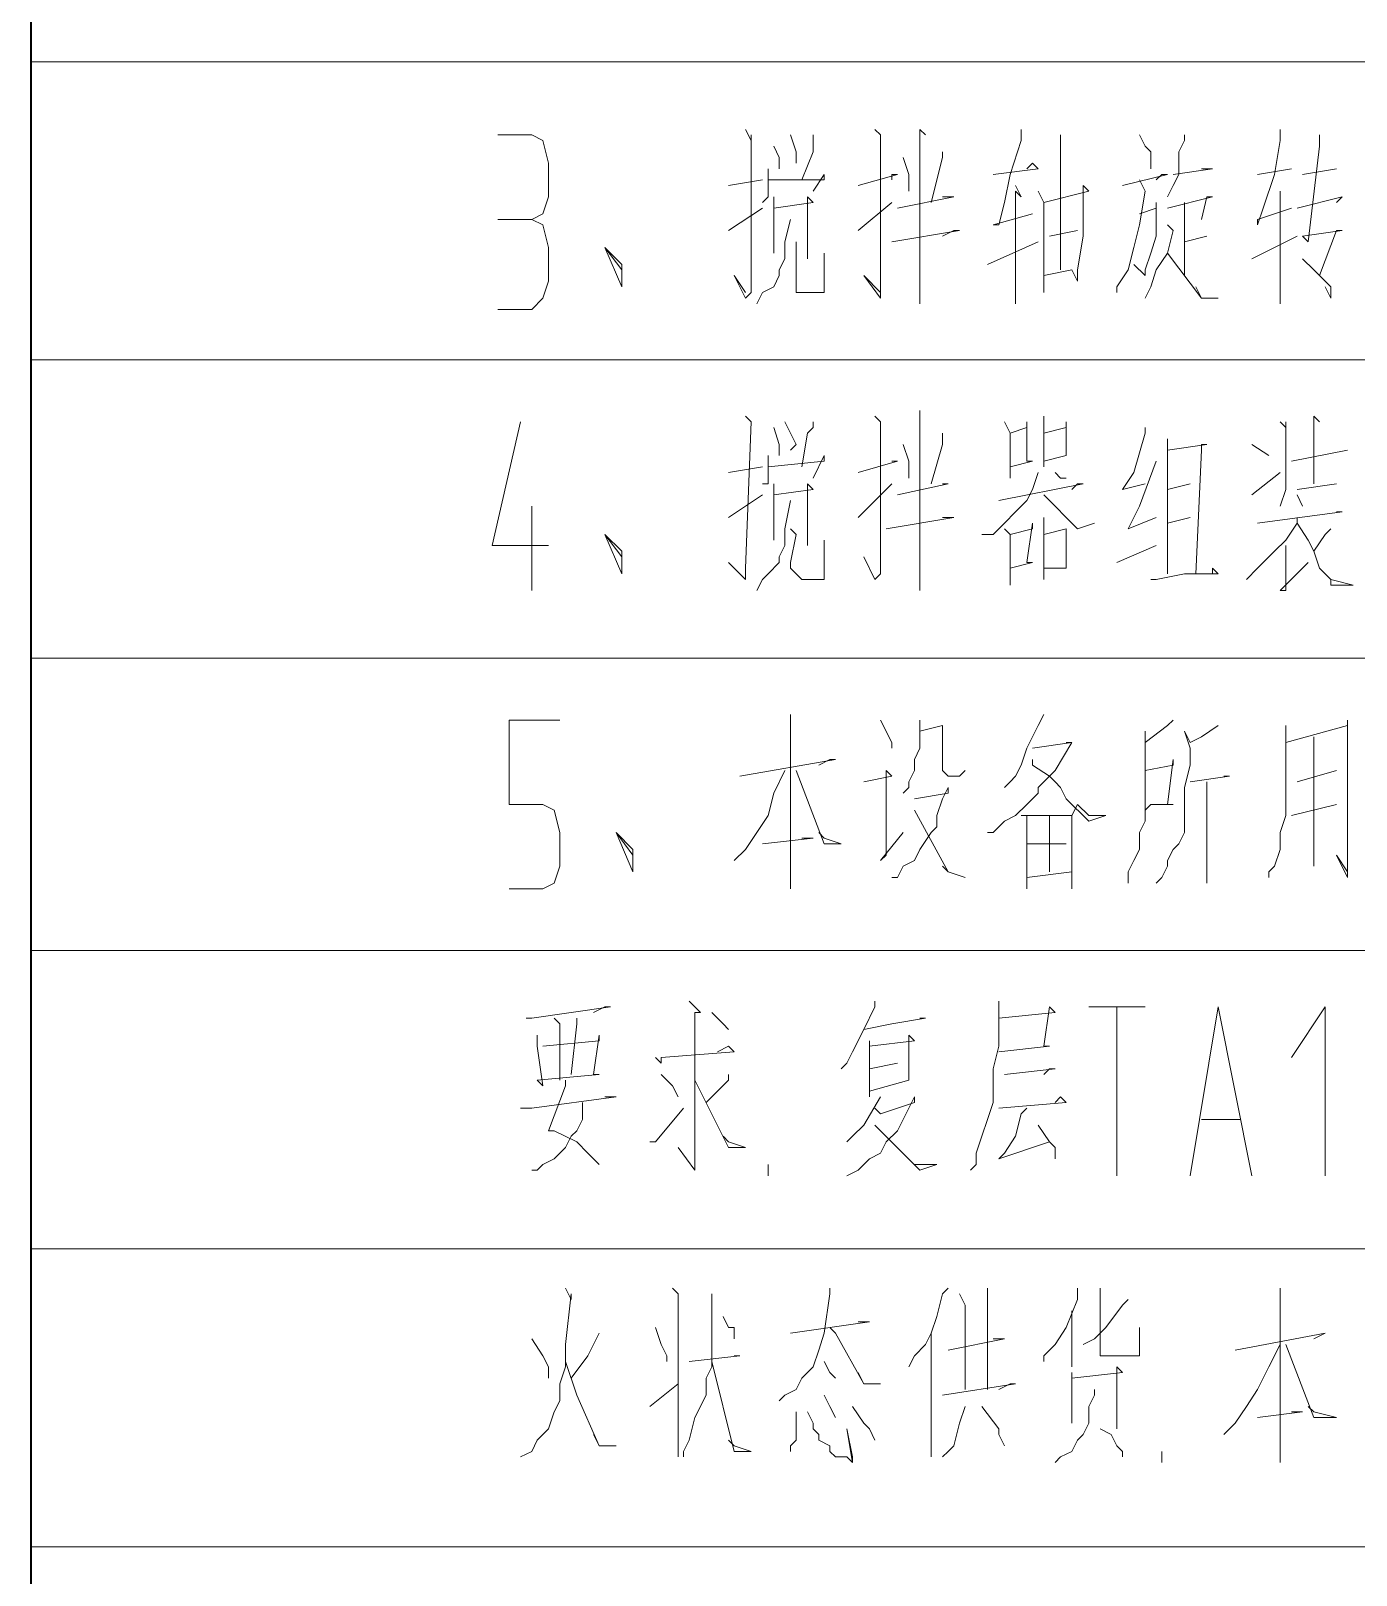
# Model space of a CAD drawing. Header units: inches. Extents: x 46040 to 48278, y -91226 to -88002.
# Drawn here: x 47512 to 47625, y -88941 to -88809.2 of the extents above; entities that cross this region are included whole.
import ezdxf

# ---------------------------------------------------------------- set-up
doc = ezdxf.new("R2010")
doc.units = ezdxf.units.IN
doc.layers.add('轮廓线', color=7, linetype='Continuous')

msp = doc.modelspace()

# ---------------------------------------------------------------- linework, layer by layer
at = {"layer": '轮廓线', "lineweight": 35}
msp.add_lwpolyline([(47511.995, -88039.568), (47511.995, -89065.33)], dxfattribs=at)
at = {"layer": '轮廓线', "lineweight": 18}
for points in [[(47511.995, -88811.889), (48164.316, -88811.889)], [(47548.476, -88811.889), (48164.316, -88811.889)], [(47551.835, -88818.129), (47554.714, -88818.129), (47555.675, -88818.609), (47556.155, -88820.529), (47556.155, -88823.41), (47555.675, -88824.849), (47554.714, -88825.33), (47555.675, -88825.808), (47556.155, -88827.728), (47556.155, -88830.609), (47555.675, -88832.049), (47554.714, -88833.01), (47551.835, -88833.01)], [(47572.956, -88817.65), (47573.433, -88818.609), (47573.433, -88818.129), (47573.433, -88830.609), (47573.433, -88831.568), (47572.956, -88832.049), (47571.995, -88830.129), (47572.956, -88831.568)], [(47576.796, -88818.129), (47577.276, -88819.568), (47577.276, -88820.049), (47577.276, -88820.529)], [(47578.714, -88818.129), (47578.714, -88818.609), (47578.714, -88819.568), (47577.753, -88821.969)], [(47583.995, -88817.65), (47584.476, -88818.129), (47584.476, -88831.09), (47584.476, -88832.049), (47583.034, -88830.129), (47584.476, -88831.568)], [(47596.476, -88817.65), (47596.476, -88818.609), (47595.515, -88821.49), (47595.034, -88823.889), (47594.554, -88825.808), (47594.073, -88825.808), (47597.433, -88824.849)], [(47599.835, -88818.129), (47599.835, -88818.609), (47599.835, -88829.65)], [(47606.554, -88818.129), (47607.034, -88819.09), (47607.515, -88819.568), (47607.515, -88821.01)], [(47610.394, -88818.129), (47610.394, -88818.609), (47609.913, -88819.568), (47609.913, -88821.49), (47609.433, -88822.449), (47608.956, -88823.41)], [(47618.554, -88817.65), (47618.554, -88818.609), (47618.073, -88821.49), (47617.116, -88824.369), (47616.636, -88825.808), (47616.636, -88825.33), (47619.515, -88824.369)], [(47621.913, -88818.129), (47621.913, -88819.09), (47620.956, -88827.25), (47620.476, -88826.769), (47623.835, -88826.289), (47623.355, -88826.289), (47621.913, -88830.129)], [(47575.355, -88819.09), (47575.835, -88820.049), (47575.835, -88821.01)], [(47589.753, -88819.568), (47589.753, -88820.049), (47588.796, -88823.889)], [(47574.874, -88821.01), (47574.874, -88821.969), (47574.874, -88822.93), (47574.874, -88823.41), (47574.394, -88823.889)], [(47586.394, -88820.049), (47586.874, -88821.49), (47586.874, -88821.969), (47586.874, -88822.93)], [(47594.073, -88821.49), (47597.913, -88821.01), (47597.433, -88820.529), (47596.956, -88821.01)], [(47609.433, -88821.49), (47612.796, -88821.01), (47611.835, -88821.01)], [(47619.515, -88821.01), (47616.636, -88821.49)], [(47620.476, -88821.49), (47623.355, -88821.01)], [(47571.515, -88822.449), (47574.394, -88821.969)], [(47574.874, -88821.969), (47579.675, -88821.969), (47579.675, -88821.49), (47578.714, -88822.93)], [(47582.554, -88822.449), (47585.913, -88821.49), (47585.433, -88821.49), (47585.433, -88821.969)], [(47595.995, -88822.449), (47596.476, -88823.41), (47595.995, -88822.93), (47595.995, -88832.529), (47595.995, -88831.568), (47595.995, -88830.609)], [(47597.913, -88822.93), (47598.394, -88823.889), (47598.394, -88831.568), (47598.394, -88830.129), (47600.796, -88829.65), (47601.276, -88830.609), (47601.276, -88829.65), (47601.753, -88826.769), (47601.753, -88822.449), (47602.233, -88822.93), (47598.394, -88823.889)], [(47606.554, -88821.969), (47607.034, -88822.93), (47606.554, -88825.808), (47606.073, -88827.728), (47605.593, -88829.65), (47604.636, -88831.09), (47604.636, -88831.568)], [(47605.116, -88822.449), (47608.956, -88821.49), (47608.476, -88821.49), (47607.995, -88821.969)], [(47575.355, -88823.41), (47575.355, -88824.369), (47575.355, -88828.209), (47575.355, -88827.728), (47575.355, -88826.769)], [(47575.355, -88824.369), (47578.714, -88823.889), (47578.233, -88823.41), (47578.233, -88827.728), (47578.233, -88828.689), (47578.233, -88828.209), (47578.233, -88827.25)], [(47585.913, -88824.369), (47590.714, -88823.41), (47590.233, -88823.41), (47589.753, -88823.41)], [(47608.956, -88824.369), (47612.796, -88823.41), (47612.316, -88823.41), (47611.835, -88825.33)], [(47618.554, -88822.93), (47618.554, -88823.41), (47618.554, -88832.529), (47618.554, -88831.568), (47618.554, -88830.609)], [(47619.995, -88824.369), (47623.835, -88823.41), (47623.355, -88823.889)], [(47571.515, -88826.289), (47574.394, -88824.369)], [(47582.554, -88826.289), (47585.433, -88823.889)], [(47610.394, -88823.889), (47610.394, -88830.129)], [(47551.835, -88825.33), (47554.714, -88825.33)], [(47576.796, -88825.33), (47576.316, -88827.25), (47576.316, -88828.689), (47575.835, -88829.65), (47575.835, -88830.129), (47575.355, -88831.09), (47574.394, -88831.568), (47573.913, -88832.529)], [(47585.433, -88827.25), (47591.194, -88826.289), (47590.714, -88826.289), (47589.753, -88826.769)], [(47598.874, -88826.769), (47601.276, -88826.289)], [(47608.956, -88825.808), (47609.433, -88826.289), (47608.956, -88828.209), (47607.995, -88829.65), (47607.515, -88831.09), (47607.034, -88832.049)], [(47562.394, -88829.65), (47560.956, -88827.728), (47562.394, -88831.09), (47562.394, -88829.17), (47560.956, -88827.728)], [(47593.593, -88829.17), (47597.913, -88827.25)], [(47610.394, -88827.25), (47612.316, -88826.769)], [(47616.155, -88828.689), (47619.995, -88826.769)], [(47620.476, -88828.689), (47621.433, -88829.65), (47622.394, -88830.609), (47622.874, -88831.09), (47622.874, -88831.568), (47622.874, -88832.049), (47622.394, -88831.09)], [(47511.995, -88837.33), (48164.316, -88837.33)], [(47548.476, -88837.33), (48164.316, -88837.33)], [(47587.835, -88841.65), (47587.835, -88842.129), (47587.835, -88857.01), (47587.835, -88856.049), (47587.835, -88854.609)], [(47598.394, -88842.129), (47598.394, -88843.09), (47598.394, -88845.01), (47598.394, -88846.449), (47598.394, -88845.969), (47600.316, -88845.49), (47600.316, -88842.609), (47600.316, -88843.09), (47598.394, -88843.568)], [(47556.155, -88853.17), (47551.355, -88853.17), (47553.753, -88842.609)], [(47575.355, -88843.09), (47575.835, -88844.529), (47575.835, -88845.49)], [(47576.316, -88842.609), (47576.796, -88843.568), (47577.276, -88844.529), (47576.796, -88845.01)], [(47578.714, -88842.609), (47578.714, -88843.09), (47578.233, -88843.568), (47577.753, -88846.449)], [(47589.753, -88843.568), (47589.753, -88844.529), (47588.796, -88847.889)], [(47595.034, -88842.609), (47595.515, -88843.568), (47595.515, -88844.529), (47595.515, -88847.41), (47595.515, -88846.449), (47597.433, -88845.969), (47596.956, -88845.969), (47596.956, -88842.609), (47596.956, -88843.09), (47595.515, -88843.568)], [(47607.034, -88843.09), (47607.034, -88843.568), (47606.073, -88846.93), (47605.116, -88848.369), (47607.034, -88847.889)], [(47618.554, -88842.609), (47619.034, -88843.09), (47619.034, -88842.609), (47619.034, -88848.369), (47618.554, -88849.808)], [(47586.394, -88844.529), (47586.874, -88845.969), (47586.874, -88846.449), (47586.874, -88847.41)], [(47608.956, -88844.049), (47608.956, -88845.01), (47608.956, -88855.568)], [(47608.956, -88845.01), (47612.316, -88844.529), (47611.835, -88844.529), (47611.835, -88845.01), (47611.355, -88855.568)], [(47616.155, -88844.529), (47617.593, -88845.49)], [(47574.874, -88845.49), (47574.874, -88846.449), (47574.874, -88846.93), (47574.874, -88847.889), (47574.394, -88847.889)], [(47574.874, -88846.449), (47579.675, -88845.969), (47579.675, -88845.49), (47578.714, -88847.41)], [(47582.554, -88846.93), (47585.913, -88845.969), (47585.433, -88845.969)], [(47607.995, -88845.969), (47606.554, -88849.808), (47605.593, -88851.728), (47607.995, -88850.769)], [(47619.515, -88845.969), (47624.316, -88845.01)], [(47571.515, -88846.93), (47574.394, -88846.449)], [(47597.913, -88846.93), (47597.433, -88848.369), (47596.956, -88849.33), (47595.995, -88850.289), (47595.034, -88851.25), (47594.073, -88852.209), (47593.116, -88852.209)], [(47599.355, -88846.93), (47599.835, -88847.41), (47600.316, -88847.41)], [(47616.155, -88848.849), (47618.554, -88846.93)], [(47571.515, -88850.769), (47574.394, -88848.849)], [(47575.355, -88847.889), (47575.355, -88848.849), (47575.355, -88852.689), (47575.355, -88852.209), (47575.355, -88851.25)], [(47582.554, -88850.769), (47585.433, -88847.889)], [(47585.913, -88848.849), (47590.233, -88847.889), (47589.753, -88847.889)], [(47594.554, -88849.33), (47601.753, -88847.889), (47601.276, -88847.889), (47600.796, -88848.369)], [(47610.874, -88847.889), (47608.956, -88848.369)], [(47619.995, -88848.369), (47623.355, -88847.889)], [(47619.995, -88848.849), (47620.476, -88849.808)], [(47554.714, -88857.01), (47554.714, -88849.808)], [(47576.796, -88849.33), (47576.316, -88851.728), (47576.316, -88853.17), (47575.835, -88854.129), (47575.835, -88854.609), (47574.874, -88855.568), (47574.394, -88856.049), (47573.913, -88857.01)], [(47584.956, -88851.728), (47590.714, -88850.769), (47590.233, -88850.769), (47589.753, -88850.769)], [(47595.034, -88851.728), (47595.515, -88852.209), (47595.515, -88854.129), (47595.515, -88854.609), (47595.515, -88856.529), (47595.515, -88855.09), (47597.433, -88854.609), (47596.956, -88854.609), (47597.433, -88851.25), (47597.433, -88851.728), (47595.515, -88852.209)], [(47598.394, -88850.769), (47598.394, -88852.209), (47598.394, -88856.049), (47598.394, -88855.09), (47600.316, -88855.09), (47600.316, -88851.728), (47598.394, -88852.209)], [(47608.956, -88851.25), (47610.874, -88850.769)], [(47619.995, -88850.769), (47619.995, -88851.25), (47619.034, -88852.689), (47618.073, -88853.65), (47616.636, -88855.09), (47615.675, -88856.049)], [(47616.636, -88851.25), (47623.835, -88850.289), (47623.355, -88850.289)], [(47619.995, -88851.25), (47620.956, -88852.689), (47621.433, -88853.65), (47621.913, -88855.09), (47622.874, -88856.049), (47622.874, -88856.529), (47624.796, -88856.529), (47622.874, -88856.049), (47622.394, -88855.568)], [(47562.394, -88854.129), (47560.956, -88852.209), (47562.394, -88855.568), (47562.394, -88853.65), (47560.956, -88852.209)], [(47622.874, -88851.728), (47622.394, -88852.209), (47621.433, -88853.65)], [(47604.636, -88854.609), (47607.995, -88853.17)], [(47619.034, -88853.17), (47619.034, -88853.65), (47619.034, -88857.01), (47618.554, -88857.01), (47620.956, -88854.609)], [(47607.515, -88856.049), (47607.995, -88856.049), (47610.394, -88855.568), (47613.276, -88855.568), (47612.796, -88855.09), (47612.796, -88855.568), (47611.835, -88855.568)], [(47511.995, -88862.769), (48164.316, -88862.769)], [(47552.796, -88882.449), (47555.675, -88882.449), (47556.636, -88881.969), (47557.116, -88880.529), (47557.116, -88877.65), (47556.636, -88875.728), (47555.675, -88875.25), (47552.796, -88875.25), (47552.796, -88868.049), (47557.116, -88868.049)], [(47576.796, -88867.568), (47576.796, -88877.17), (47576.796, -88882.449), (47576.796, -88881.969), (47576.796, -88880.529)], [(47584.476, -88868.049), (47585.433, -88869.969), (47585.433, -88870.449)], [(47587.835, -88868.049), (47587.835, -88869.01), (47587.835, -88870.449), (47587.355, -88871.41), (47587.355, -88872.369), (47586.874, -88873.33), (47586.874, -88873.808), (47586.394, -88874.289)], [(47587.835, -88869.01), (47589.753, -88868.529), (47589.753, -88869.49), (47589.753, -88869.969), (47589.753, -88870.93), (47589.753, -88871.889), (47589.753, -88872.369), (47590.233, -88872.849), (47590.714, -88872.849), (47591.194, -88872.849), (47591.675, -88872.369)], [(47598.394, -88867.568), (47597.913, -88868.529), (47597.433, -88869.49), (47596.956, -88870.449), (47596.476, -88871.889), (47595.995, -88872.849), (47595.515, -88873.33), (47595.034, -88873.808)], [(47613.276, -88868.529), (47611.835, -88869.49), (47610.874, -88869.969), (47610.394, -88869.01), (47610.874, -88870.449), (47610.874, -88871.889), (47610.394, -88873.808), (47610.394, -88874.769), (47610.394, -88876.209), (47610.394, -88877.65), (47609.913, -88878.609), (47609.433, -88879.09), (47608.956, -88880.049), (47608.956, -88880.529), (47608.476, -88881.49), (47607.995, -88881.969)], [(47619.034, -88868.529), (47619.034, -88869.969), (47619.034, -88871.41), (47619.034, -88874.289), (47619.034, -88876.209), (47618.554, -88877.65), (47618.554, -88879.09), (47618.073, -88880.529), (47617.593, -88881.01), (47617.593, -88881.49)], [(47619.034, -88869.969), (47624.316, -88868.529), (47624.316, -88868.049), (47624.316, -88869.969), (47624.316, -88874.769), (47624.316, -88877.65), (47624.316, -88879.568), (47624.316, -88881.01), (47624.316, -88881.49), (47623.355, -88879.568), (47624.316, -88881.01)], [(47621.433, -88869.49), (47621.433, -88879.09), (47621.433, -88880.529), (47621.433, -88880.049), (47621.433, -88878.609)], [(47576.316, -88872.369), (47575.355, -88874.289), (47574.874, -88876.209), (47573.913, -88877.65), (47572.956, -88879.09), (47571.995, -88880.049)], [(47572.476, -88872.849), (47580.636, -88871.41), (47580.155, -88871.41), (47579.194, -88871.889)], [(47577.276, -88872.369), (47579.675, -88878.609), (47581.116, -88878.609), (47579.675, -88878.129), (47579.194, -88877.65)], [(47583.034, -88873.33), (47585.433, -88872.849), (47584.956, -88872.369), (47584.956, -88873.33), (47584.956, -88879.568), (47584.476, -88880.049), (47586.394, -88877.65)], [(47607.034, -88875.728), (47607.515, -88875.25), (47609.433, -88875.25), (47608.956, -88875.25), (47609.433, -88871.41), (47609.433, -88871.889), (47607.034, -88872.369)], [(47623.355, -88872.369), (47619.995, -88873.33)], [(47587.355, -88874.769), (47590.233, -88874.289), (47590.233, -88873.808), (47589.753, -88874.769), (47589.276, -88876.209), (47589.276, -88877.17), (47588.796, -88877.65), (47587.835, -88879.09), (47587.355, -88880.049), (47586.394, -88880.529), (47585.913, -88881.49), (47585.433, -88881.49)], [(47610.874, -88873.33), (47614.233, -88872.849), (47613.753, -88872.849)], [(47612.316, -88873.33), (47612.316, -88881.969), (47612.316, -88881.49), (47612.316, -88880.529)], [(47619.515, -88876.209), (47623.355, -88875.25)], [(47598.874, -88876.209), (47598.874, -88881.01)], [(47563.355, -88879.568), (47561.913, -88877.65), (47563.355, -88881.01), (47563.355, -88879.09), (47561.913, -88877.65)], [(47574.394, -88878.609), (47578.714, -88878.129), (47578.233, -88878.129), (47577.753, -88878.129)], [(47596.956, -88878.609), (47600.316, -88878.609)], [(47568.155, -88892.049), (47569.116, -88893.01), (47568.636, -88893.01), (47568.636, -88904.049), (47568.636, -88905.01), (47568.636, -88905.969), (47568.636, -88906.449), (47567.194, -88904.529)], [(47583.995, -88892.049), (47583.995, -88892.529), (47583.034, -88894.449), (47582.073, -88896.369), (47581.593, -88897.33), (47581.116, -88897.808)], [(47594.554, -88892.049), (47594.554, -88893.49), (47594.554, -88895.889), (47594.073, -88897.808), (47594.073, -88899.25), (47594.073, -88900.689), (47593.593, -88902.129), (47593.116, -88903.568), (47592.636, -88905.01), (47592.636, -88905.969), (47592.155, -88906.449)], [(47554.233, -88893.49), (47554.714, -88893.49), (47561.433, -88892.529), (47560.956, -88892.529), (47559.995, -88893.01)], [(47556.636, -88893.49), (47557.116, -88893.969), (47557.116, -88898.769)], [(47558.554, -88893.49), (47558.554, -88893.969), (47558.073, -88898.289)], [(47570.073, -88893.01), (47571.034, -88893.969), (47571.515, -88894.449)], [(47583.034, -88894.449), (47585.433, -88893.969), (47588.316, -88893.49), (47587.835, -88893.49)], [(47594.554, -88893.49), (47599.355, -88893.01), (47598.874, -88892.529), (47598.394, -88895.889), (47598.874, -88895.889), (47594.554, -88896.369)], [(47602.233, -88892.529), (47607.034, -88892.529)], [(47604.636, -88892.529), (47604.636, -88906.93)], [(47610.874, -88906.93), (47613.276, -88892.529), (47616.155, -88906.93)], [(47622.394, -88906.93), (47622.394, -88892.529), (47619.515, -88896.849)], [(47555.194, -88894.93), (47555.194, -88895.889), (47555.675, -88899.25), (47555.194, -88898.769), (47560.476, -88898.289), (47559.995, -88898.289), (47560.476, -88894.93), (47560.476, -88895.41), (47555.675, -88895.889)], [(47583.515, -88895.41), (47583.515, -88895.889), (47583.515, -88898.289), (47583.515, -88900.209), (47583.515, -88899.728), (47586.874, -88898.769), (47586.874, -88894.93), (47587.355, -88895.41), (47583.515, -88895.889)], [(47565.276, -88896.849), (47565.753, -88897.33), (47565.753, -88896.849), (47571.995, -88896.369), (47571.515, -88895.889), (47570.554, -88896.369)], [(47585.913, -88897.33), (47583.515, -88897.808)], [(47557.593, -88898.769), (47557.593, -88899.25), (47556.155, -88903.09), (47556.636, -88903.09), (47558.554, -88904.049), (47559.515, -88905.01), (47559.995, -88905.49), (47560.476, -88905.969)], [(47565.753, -88898.289), (47566.714, -88899.25), (47567.194, -88900.209)], [(47568.636, -88898.769), (47571.515, -88904.529), (47572.956, -88904.529), (47571.515, -88904.049), (47571.034, -88903.568)], [(47571.515, -88898.289), (47571.515, -88898.769), (47569.593, -88900.689)], [(47595.034, -88898.289), (47599.355, -88897.808), (47598.874, -88897.808), (47598.394, -88898.289)], [(47553.753, -88901.17), (47554.233, -88901.17), (47554.714, -88901.17), (47561.913, -88900.209), (47561.433, -88900.209), (47560.956, -88900.209)], [(47584.476, -88900.209), (47584.476, -88900.209), (47583.034, -88902.609), (47582.073, -88903.568), (47581.593, -88904.049)], [(47583.995, -88901.17), (47584.476, -88901.65), (47587.355, -88900.689), (47587.355, -88900.209), (47586.394, -88902.129), (47585.913, -88903.09), (47584.956, -88904.049), (47584.476, -88905.01), (47583.515, -88905.49), (47582.554, -88906.449), (47581.593, -88906.93)], [(47594.554, -88901.17), (47600.316, -88900.689), (47599.835, -88900.209), (47599.355, -88900.689)], [(47559.034, -88900.689), (47559.034, -88902.129), (47558.554, -88903.09), (47558.073, -88903.568), (47557.593, -88904.529), (47556.636, -88905.49), (47555.675, -88905.969), (47555.194, -88906.449), (47554.714, -88906.449)], [(47564.796, -88904.049), (47565.276, -88904.049), (47567.675, -88901.17)], [(47596.956, -88901.17), (47596.476, -88901.65), (47595.995, -88903.568), (47595.034, -88905.01), (47594.554, -88905.49), (47598.874, -88904.049)], [(47583.995, -88902.609), (47583.995, -88902.609), (47587.835, -88906.449), (47589.276, -88905.969), (47587.835, -88905.969), (47587.355, -88905.969)], [(47597.913, -88902.609), (47598.874, -88904.049), (47599.355, -88904.529), (47599.355, -88905.01), (47599.355, -88905.49)], [(47611.835, -88902.129), (47615.194, -88902.129)], [(47574.874, -88906.93), (47574.874, -88905.969)], [(47557.593, -88916.529), (47558.073, -88917.49), (47558.073, -88917.01), (47557.593, -88921.33), (47557.593, -88923.25), (47557.116, -88924.689), (47557.116, -88926.129), (47556.636, -88927.09), (47556.155, -88928.529), (47555.194, -88929.49), (47554.714, -88930.449), (47553.753, -88930.93)], [(47566.714, -88916.529), (47567.194, -88917.01), (47567.194, -88930.93), (47567.194, -88929.969), (47567.194, -88928.529)], [(47570.073, -88917.01), (47570.073, -88917.49), (47570.073, -88919.889), (47570.073, -88921.33), (47570.073, -88923.25), (47569.593, -88924.209), (47569.593, -88924.689), (47569.593, -88925.65), (47568.636, -88927.568), (47568.155, -88929.49), (47567.675, -88930.449), (47567.675, -88930.93)], [(47580.155, -88916.529), (47580.155, -88917.01), (47579.675, -88920.369), (47579.194, -88921.808), (47578.714, -88923.25), (47577.753, -88924.209), (47577.276, -88925.17), (47576.316, -88925.65), (47575.835, -88926.129)], [(47590.233, -88916.529), (47589.753, -88917.01), (47589.276, -88918.93), (47588.796, -88920.369), (47588.316, -88921.33), (47587.355, -88922.289), (47586.874, -88923.25)], [(47591.194, -88917.01), (47591.675, -88917.969), (47591.675, -88925.17)], [(47593.593, -88916.529), (47593.593, -88917.49), (47593.593, -88925.17)], [(47601.276, -88916.529), (47601.276, -88917.49), (47600.316, -88919.889), (47599.355, -88921.33), (47598.394, -88922.289), (47598.394, -88922.769)], [(47618.554, -88916.529), (47618.554, -88926.129), (47618.554, -88931.41), (47618.554, -88930.93), (47618.554, -88929.49)], [(47600.796, -88918.449), (47600.796, -88923.25), (47600.796, -88922.289), (47600.796, -88921.808)], [(47605.593, -88917.49), (47605.116, -88917.969), (47603.675, -88919.889), (47602.714, -88920.849), (47601.753, -88921.33)], [(47565.276, -88919.889), (47565.753, -88921.33), (47566.233, -88922.289), (47566.233, -88922.769)], [(47571.034, -88918.93), (47571.515, -88919.889), (47571.995, -88919.889), (47571.995, -88920.849)], [(47576.796, -88920.369), (47583.515, -88919.41), (47583.034, -88919.41), (47582.554, -88919.41)], [(47554.714, -88920.849), (47555.675, -88922.289), (47556.155, -88923.25), (47556.155, -88923.728), (47556.155, -88924.209)], [(47560.476, -88920.369), (47559.995, -88921.33), (47559.515, -88922.289), (47558.073, -88924.209)], [(47588.796, -88920.369), (47588.796, -88930.93), (47588.796, -88930.449), (47588.796, -88928.529)], [(47590.233, -88921.808), (47595.034, -88920.849), (47594.073, -88920.849)], [(47618.554, -88921.33), (47617.593, -88923.25), (47616.636, -88925.17), (47615.675, -88926.609), (47614.714, -88928.049), (47613.753, -88929.01)], [(47614.714, -88921.808), (47622.394, -88920.369), (47621.433, -88920.849)], [(47619.034, -88921.33), (47621.433, -88927.568), (47623.355, -88927.568), (47621.433, -88927.09), (47620.956, -88926.609)], [(47568.155, -88922.769), (47572.476, -88922.289), (47571.995, -88922.289)], [(47570.073, -88922.769), (47571.995, -88930.449), (47573.433, -88930.449), (47571.995, -88929.969), (47571.515, -88929.49)], [(47579.675, -88922.769), (47580.155, -88923.728), (47580.636, -88924.209)], [(47600.796, -88924.209), (47605.116, -88923.728), (47604.636, -88923.25), (47604.636, -88928.529), (47604.636, -88928.049), (47604.636, -88926.609)], [(47600.796, -88923.728), (47600.796, -88924.209), (47600.796, -88926.609), (47600.796, -88928.049), (47600.796, -88927.568), (47600.796, -88926.609)], [(47564.796, -88926.609), (47567.194, -88924.689)], [(47589.753, -88925.65), (47595.995, -88924.689), (47595.515, -88924.689), (47594.554, -88925.17)], [(47602.714, -88925.17), (47602.714, -88925.65), (47602.233, -88926.609), (47602.233, -88928.049), (47601.753, -88929.01), (47601.276, -88929.49), (47600.796, -88930.449), (47599.835, -88930.93), (47599.355, -88931.41)], [(47579.675, -88925.65), (47580.155, -88926.609), (47580.636, -88927.568)], [(47582.073, -88926.609), (47583.034, -88928.049), (47583.515, -88928.529), (47583.995, -88929.49)], [(47591.675, -88926.609), (47591.194, -88928.049), (47590.714, -88929.969), (47590.233, -88930.449), (47589.753, -88930.93)], [(47577.276, -88927.09), (47577.276, -88929.01), (47577.276, -88929.49), (47576.796, -88929.969), (47576.796, -88930.449)], [(47578.233, -88927.09), (47578.714, -88928.049), (47578.714, -88928.529), (47579.194, -88929.01), (47579.194, -88929.49), (47580.155, -88929.969), (47580.155, -88930.449), (47580.636, -88930.93), (47581.593, -88930.93), (47582.073, -88931.41), (47582.073, -88930.93), (47581.593, -88928.529), (47582.073, -88931.41)], [(47616.636, -88927.568), (47620.476, -88927.09), (47619.515, -88927.09)], [(47603.194, -88928.529), (47604.155, -88929.01), (47604.636, -88929.969), (47605.116, -88930.449), (47605.116, -88930.93)], [(47608.476, -88931.41), (47608.476, -88930.449)]]:
    msp.add_lwpolyline(points, dxfattribs=at)
at = {"layer": '轮廓线', "lineweight": 5}
for points in [[(47511.995, -88887.728), (48164.316, -88887.728)], [(47511.995, -88913.17), (48164.316, -88913.17)], [(47511.995, -88938.609), (48164.316, -88938.609)]]:
    msp.add_lwpolyline(points, dxfattribs=at)
at = {"layer": '轮廓线', "lineweight": 18}
for points, knots in [([(47587.835, -88817.65), (47587.835, -88817.65), (47588.316, -88818.129), (47588.316, -88818.129), (47588.316, -88818.129), (47587.835, -88817.65), (47587.835, -88817.65), (47587.835, -88817.65), (47587.835, -88832.529), (47587.835, -88832.529), (47587.835, -88832.529), (47587.835, -88831.568), (47587.835, -88831.568), (47587.835, -88831.568), (47587.835, -88830.129), (47587.835, -88830.129)], [0, 0, 0, 0, 1, 1, 1, 2, 2, 2, 3, 3, 3, 4, 4, 4, 5, 5, 5, 5]), ([(47606.554, -88824.849), (47606.554, -88824.849), (47607.995, -88824.369), (47607.995, -88824.369), (47607.995, -88824.369), (47607.995, -88823.889), (47607.995, -88823.889), (47607.995, -88823.889), (47607.995, -88826.769), (47607.995, -88826.769), (47607.995, -88826.769), (47607.515, -88828.209), (47607.515, -88828.209), (47607.515, -88828.209), (47607.034, -88829.65), (47607.034, -88829.65), (47607.034, -88829.65), (47607.034, -88830.129), (47607.034, -88830.129), (47607.034, -88830.129), (47606.073, -88829.17), (47606.073, -88829.17), (47606.073, -88829.17), (47607.034, -88830.129), (47607.034, -88830.129)], [0, 0, 0, 0, 1, 1, 1, 2, 2, 2, 3, 3, 3, 4, 4, 4, 5, 5, 5, 6, 6, 6, 7, 7, 7, 8, 8, 8, 8]), ([(47577.276, -88827.25), (47577.276, -88827.25), (47577.276, -88827.728), (47577.276, -88827.728), (47577.276, -88827.728), (47577.276, -88828.209), (47577.276, -88828.209), (47577.276, -88828.209), (47577.276, -88830.129), (47577.276, -88830.129), (47577.276, -88830.129), (47577.276, -88830.609), (47577.276, -88830.609), (47577.276, -88830.609), (47577.276, -88831.09), (47577.276, -88831.09), (47577.276, -88831.09), (47577.276, -88831.568), (47577.276, -88831.568), (47577.276, -88831.568), (47577.753, -88831.568), (47577.753, -88831.568), (47577.753, -88831.568), (47578.233, -88831.568), (47578.233, -88831.568), (47578.233, -88831.568), (47579.194, -88831.568), (47579.194, -88831.568), (47579.194, -88831.568), (47579.675, -88831.568), (47579.675, -88831.568), (47579.675, -88831.568), (47579.675, -88828.209), (47579.675, -88828.209), (47579.675, -88828.209), (47579.675, -88831.568), (47579.675, -88831.568)], [0, 0, 0, 0, 1, 1, 1, 2, 2, 2, 3, 3, 3, 4, 4, 4, 5, 5, 5, 6, 6, 6, 7, 7, 7, 8, 8, 8, 9, 9, 9, 10, 10, 10, 11, 11, 11, 12, 12, 12, 12]), ([(47608.956, -88828.209), (47608.956, -88828.209), (47611.835, -88832.049), (47611.835, -88832.049), (47611.835, -88832.049), (47613.276, -88832.049), (47613.276, -88832.049), (47613.276, -88832.049), (47611.835, -88832.049), (47611.835, -88832.049), (47611.835, -88832.049), (47611.355, -88831.09), (47611.355, -88831.09)], [0, 0, 0, 0, 1, 1, 1, 2, 2, 2, 3, 3, 3, 4, 4, 4, 4]), ([(47572.956, -88842.129), (47572.956, -88842.129), (47573.433, -88842.609), (47573.433, -88842.609), (47573.433, -88842.609), (47572.956, -88855.09), (47572.956, -88855.09), (47572.956, -88855.09), (47572.956, -88856.049), (47572.956, -88856.049), (47572.956, -88856.049), (47571.515, -88854.609), (47571.515, -88854.609), (47571.515, -88854.609), (47572.956, -88856.049), (47572.956, -88856.049)], [0, 0, 0, 0, 1, 1, 1, 2, 2, 2, 3, 3, 3, 4, 4, 4, 5, 5, 5, 5]), ([(47583.995, -88842.129), (47583.995, -88842.129), (47584.476, -88842.609), (47584.476, -88842.609), (47584.476, -88842.609), (47584.476, -88855.568), (47584.476, -88855.568), (47584.476, -88855.568), (47583.995, -88856.049), (47583.995, -88856.049), (47583.995, -88856.049), (47583.034, -88854.129), (47583.034, -88854.129), (47583.034, -88854.129), (47583.995, -88856.049), (47583.995, -88856.049)], [0, 0, 0, 0, 1, 1, 1, 2, 2, 2, 3, 3, 3, 4, 4, 4, 5, 5, 5, 5]), ([(47621.433, -88842.129), (47621.433, -88842.129), (47621.913, -88842.609), (47621.913, -88842.609), (47621.913, -88842.609), (47621.433, -88842.129), (47621.433, -88842.129), (47621.433, -88842.129), (47621.433, -88847.889), (47621.433, -88847.889)], [0, 0, 0, 0, 1, 1, 1, 2, 2, 2, 3, 3, 3, 3]), ([(47575.355, -88848.849), (47575.355, -88848.849), (47578.714, -88848.369), (47578.714, -88848.369), (47578.714, -88848.369), (47578.233, -88847.889), (47578.233, -88847.889), (47578.233, -88847.889), (47578.233, -88852.209), (47578.233, -88852.209), (47578.233, -88852.209), (47578.233, -88853.17), (47578.233, -88853.17), (47578.233, -88853.17), (47578.233, -88852.209), (47578.233, -88852.209), (47578.233, -88852.209), (47578.233, -88851.728), (47578.233, -88851.728)], [0, 0, 0, 0, 1, 1, 1, 2, 2, 2, 3, 3, 3, 4, 4, 4, 5, 5, 5, 6, 6, 6, 6]), ([(47598.394, -88848.849), (47598.394, -88848.849), (47601.276, -88851.728), (47601.276, -88851.728), (47601.276, -88851.728), (47602.714, -88851.25), (47602.714, -88851.25), (47602.714, -88851.25), (47601.276, -88851.728), (47601.276, -88851.728), (47601.276, -88851.728), (47600.796, -88851.25), (47600.796, -88851.25)], [0, 0, 0, 0, 1, 1, 1, 2, 2, 2, 3, 3, 3, 4, 4, 4, 4]), ([(47576.796, -88851.728), (47576.796, -88851.728), (47577.276, -88852.209), (47577.276, -88852.209), (47577.276, -88852.209), (47576.796, -88854.609), (47576.796, -88854.609), (47576.796, -88854.609), (47576.796, -88855.09), (47576.796, -88855.09), (47576.796, -88855.09), (47577.276, -88855.568), (47577.276, -88855.568), (47577.276, -88855.568), (47577.753, -88856.049), (47577.753, -88856.049), (47577.753, -88856.049), (47579.194, -88856.049), (47579.194, -88856.049), (47579.194, -88856.049), (47579.675, -88856.049), (47579.675, -88856.049), (47579.675, -88856.049), (47579.675, -88852.689), (47579.675, -88852.689), (47579.675, -88852.689), (47579.675, -88856.049), (47579.675, -88856.049)], [0, 0, 0, 0, 1, 1, 1, 2, 2, 2, 3, 3, 3, 4, 4, 4, 5, 5, 5, 6, 6, 6, 7, 7, 7, 8, 8, 8, 9, 9, 9, 9]), ([(47609.433, -88868.049), (47609.433, -88868.049), (47608.956, -88868.529), (47608.956, -88868.529), (47608.956, -88868.529), (47607.034, -88869.969), (47607.034, -88869.969), (47607.034, -88869.969), (47607.034, -88869.01), (47607.034, -88869.01), (47607.034, -88869.01), (47607.034, -88869.969), (47607.034, -88869.969), (47607.034, -88869.969), (47607.034, -88873.33), (47607.034, -88873.33), (47607.034, -88873.33), (47607.034, -88875.25), (47607.034, -88875.25), (47607.034, -88875.25), (47607.034, -88876.689), (47607.034, -88876.689), (47607.034, -88876.689), (47606.554, -88877.65), (47606.554, -88877.65), (47606.554, -88877.65), (47606.554, -88879.09), (47606.554, -88879.09), (47606.554, -88879.09), (47606.073, -88880.049), (47606.073, -88880.049), (47606.073, -88880.049), (47605.593, -88881.01), (47605.593, -88881.01), (47605.593, -88881.01), (47605.593, -88881.969), (47605.593, -88881.969)], [0, 0, 0, 0, 1, 1, 1, 2, 2, 2, 3, 3, 3, 4, 4, 4, 5, 5, 5, 6, 6, 6, 7, 7, 7, 8, 8, 8, 9, 9, 9, 10, 10, 10, 11, 11, 11, 12, 12, 12, 12]), ([(47597.433, -88870.449), (47597.433, -88870.449), (47600.796, -88869.969), (47600.796, -88869.969), (47600.796, -88869.969), (47600.316, -88869.969), (47600.316, -88869.969), (47600.316, -88869.969), (47600.796, -88869.969), (47600.796, -88869.969), (47600.796, -88869.969), (47599.355, -88872.369), (47599.355, -88872.369), (47599.355, -88872.369), (47598.874, -88872.849), (47598.874, -88872.849), (47598.874, -88872.849), (47597.913, -88873.808), (47597.913, -88873.808), (47597.913, -88873.808), (47597.913, -88874.289), (47597.913, -88874.289), (47597.913, -88874.289), (47596.956, -88875.25), (47596.956, -88875.25), (47596.956, -88875.25), (47595.995, -88876.209), (47595.995, -88876.209), (47595.995, -88876.209), (47595.034, -88876.689), (47595.034, -88876.689), (47595.034, -88876.689), (47594.073, -88877.65), (47594.073, -88877.65), (47594.073, -88877.65), (47593.593, -88877.65), (47593.593, -88877.65)], [0, 0, 0, 0, 1, 1, 1, 2, 2, 2, 3, 3, 3, 4, 4, 4, 5, 5, 5, 6, 6, 6, 7, 7, 7, 8, 8, 8, 9, 9, 9, 10, 10, 10, 11, 11, 11, 12, 12, 12, 12]), ([(47597.433, -88871.41), (47597.433, -88871.41), (47597.433, -88871.889), (47597.433, -88871.889), (47597.433, -88871.889), (47598.874, -88872.849), (47598.874, -88872.849), (47598.874, -88872.849), (47599.355, -88873.33), (47599.355, -88873.33), (47599.355, -88873.33), (47599.835, -88873.808), (47599.835, -88873.808), (47599.835, -88873.808), (47600.316, -88874.769), (47600.316, -88874.769), (47600.316, -88874.769), (47602.233, -88876.689), (47602.233, -88876.689), (47602.233, -88876.689), (47603.675, -88876.209), (47603.675, -88876.209), (47603.675, -88876.209), (47602.233, -88876.209), (47602.233, -88876.209), (47602.233, -88876.209), (47601.276, -88875.25), (47601.276, -88875.25), (47601.276, -88875.25), (47600.796, -88876.209), (47600.796, -88876.209), (47600.796, -88876.209), (47596.956, -88876.209), (47596.956, -88876.209), (47596.956, -88876.209), (47596.476, -88876.209), (47596.476, -88876.209), (47596.476, -88876.209), (47596.956, -88876.209), (47596.956, -88876.209), (47596.956, -88876.209), (47596.956, -88882.449), (47596.956, -88882.449), (47596.956, -88882.449), (47596.956, -88881.49), (47596.956, -88881.49), (47596.956, -88881.49), (47600.796, -88881.01), (47600.796, -88881.01), (47600.796, -88881.01), (47600.796, -88882.449), (47600.796, -88882.449), (47600.796, -88882.449), (47600.796, -88876.209), (47600.796, -88876.209)], [0, 0, 0, 0, 1, 1, 1, 2, 2, 2, 3, 3, 3, 4, 4, 4, 5, 5, 5, 6, 6, 6, 7, 7, 7, 8, 8, 8, 9, 9, 9, 10, 10, 10, 11, 11, 11, 12, 12, 12, 13, 13, 13, 14, 14, 14, 15, 15, 15, 16, 16, 16, 17, 17, 17, 18, 18, 18, 18]), ([(47587.355, -88875.728), (47587.355, -88875.728), (47587.355, -88875.728), (47587.355, -88875.728), (47587.355, -88875.728), (47590.233, -88881.01), (47590.233, -88881.01), (47590.233, -88881.01), (47591.675, -88881.49), (47591.675, -88881.49), (47591.675, -88881.49), (47590.233, -88881.01), (47590.233, -88881.01), (47590.233, -88881.01), (47589.753, -88880.529), (47589.753, -88880.529)], [0, 0, 0, 0, 1, 1, 1, 2, 2, 2, 3, 3, 3, 4, 4, 4, 5, 5, 5, 5]), ([(47603.194, -88916.529), (47603.194, -88916.529), (47603.194, -88917.49), (47603.194, -88917.49), (47603.194, -88917.49), (47603.194, -88921.33), (47603.194, -88921.33), (47603.194, -88921.33), (47603.194, -88921.808), (47603.194, -88921.808), (47603.194, -88921.808), (47603.194, -88922.289), (47603.194, -88922.289), (47603.194, -88922.289), (47603.675, -88922.289), (47603.675, -88922.289), (47603.675, -88922.289), (47605.593, -88922.289), (47605.593, -88922.289), (47605.593, -88922.289), (47606.554, -88922.289), (47606.554, -88922.289), (47606.554, -88922.289), (47606.554, -88919.889), (47606.554, -88919.889), (47606.554, -88919.889), (47606.554, -88922.289), (47606.554, -88922.289)], [0, 0, 0, 0, 1, 1, 1, 2, 2, 2, 3, 3, 3, 4, 4, 4, 5, 5, 5, 6, 6, 6, 7, 7, 7, 8, 8, 8, 9, 9, 9, 9]), ([(47580.155, -88919.889), (47580.155, -88919.889), (47580.636, -88920.369), (47580.636, -88920.369), (47580.636, -88920.369), (47583.034, -88924.689), (47583.034, -88924.689), (47583.034, -88924.689), (47584.476, -88924.689), (47584.476, -88924.689), (47584.476, -88924.689), (47583.034, -88924.689), (47583.034, -88924.689), (47583.034, -88924.689), (47582.554, -88923.728), (47582.554, -88923.728)], [0, 0, 0, 0, 1, 1, 1, 2, 2, 2, 3, 3, 3, 4, 4, 4, 5, 5, 5, 5]), ([(47557.593, -88922.769), (47557.593, -88922.769), (47558.554, -88925.65), (47558.554, -88925.65), (47558.554, -88925.65), (47560.476, -88929.969), (47560.476, -88929.969), (47560.476, -88929.969), (47561.913, -88929.969), (47561.913, -88929.969), (47561.913, -88929.969), (47560.476, -88929.969), (47560.476, -88929.969), (47560.476, -88929.969), (47559.995, -88929.01), (47559.995, -88929.01)], [0, 0, 0, 0, 1, 1, 1, 2, 2, 2, 3, 3, 3, 4, 4, 4, 5, 5, 5, 5]), ([(47593.116, -88926.609), (47593.116, -88926.609), (47594.554, -88928.529), (47594.554, -88928.529), (47594.554, -88928.529), (47594.554, -88929.01), (47594.554, -88929.01), (47594.554, -88929.01), (47595.034, -88929.969), (47595.034, -88929.969), (47595.034, -88929.969), (47594.554, -88929.01), (47594.554, -88929.01)], [0, 0, 0, 0, 1, 1, 1, 2, 2, 2, 3, 3, 3, 4, 4, 4, 4])]:
    msp.add_open_spline(points, degree=3, knots=knots, dxfattribs=at)

doc.saveas('drawing.dxf')
